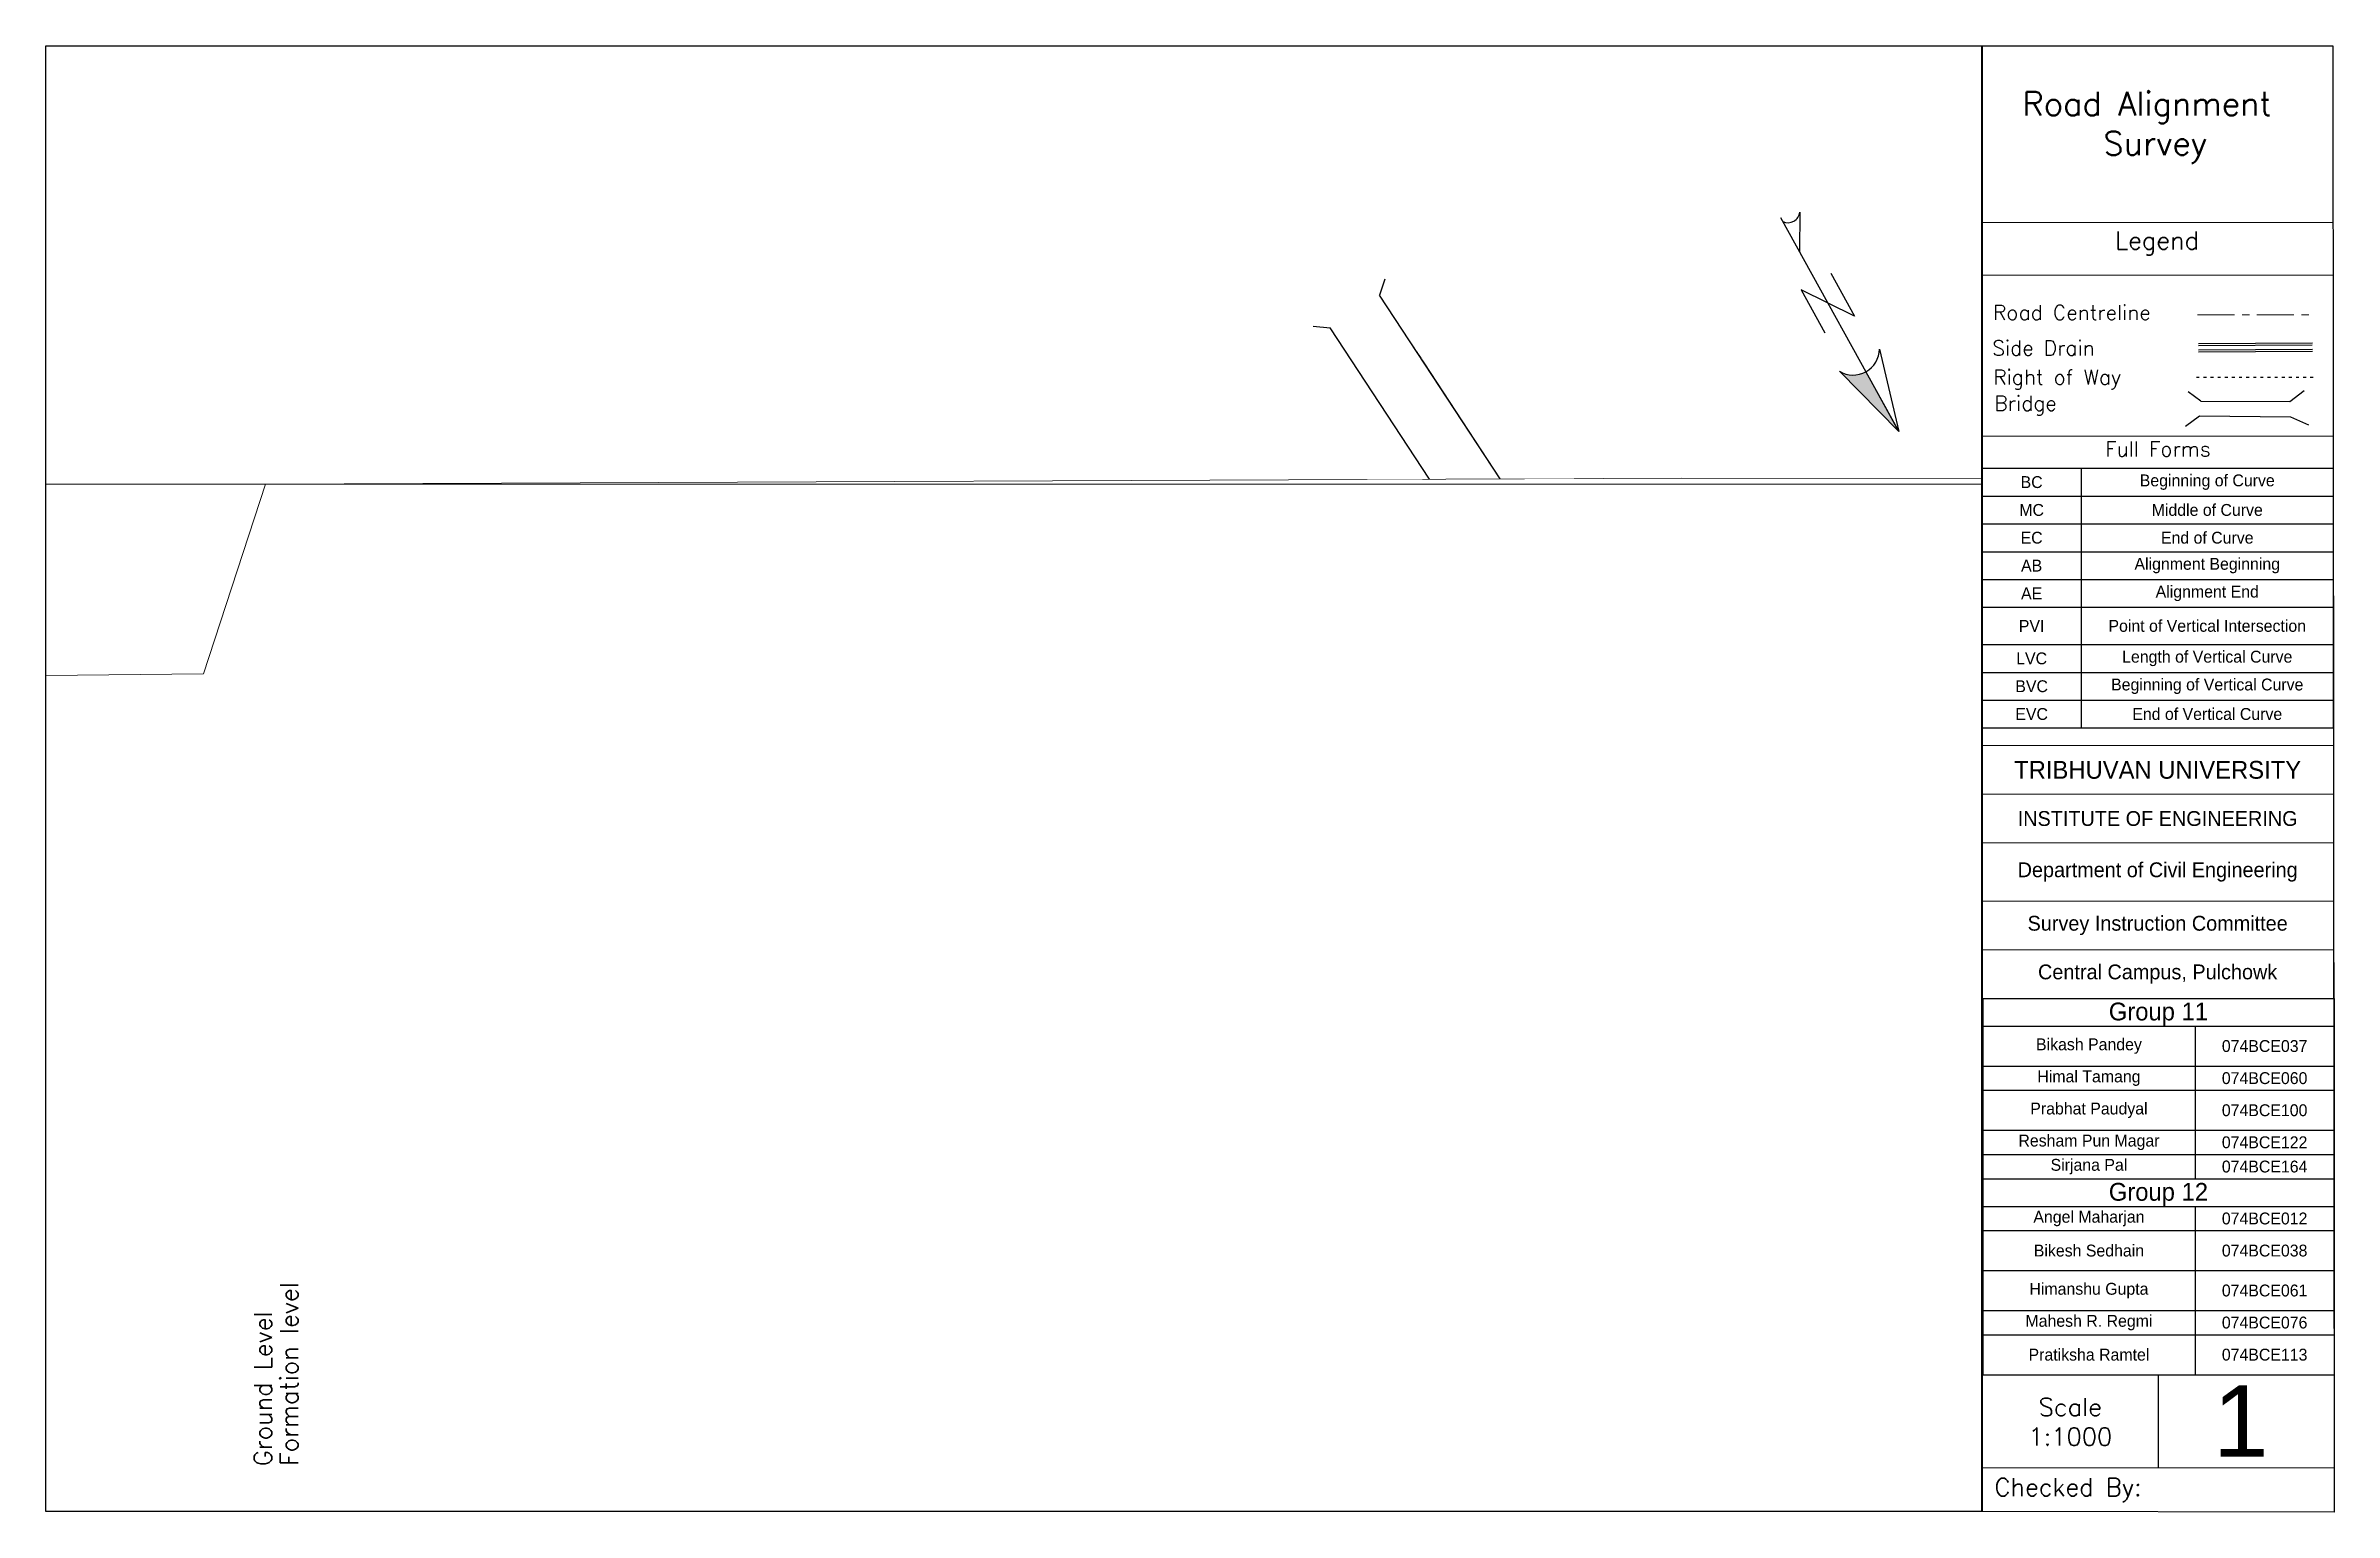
# Paper-space layout 'Sheet - (6)' of a CAD drawing. Header units: metres. Extents: x 23 to 408, y 7 to 255.
# The model-space entities are those that its viewports show. They can reach past a viewport. Long polylines and large blocks are cut down to what shows.
import ezdxf

# ---------------------------------------------------------------- set-up
doc = ezdxf.new("R2010")
doc.units = ezdxf.units.M
doc.linetypes.add('ACAD_ISO03W100', pattern=[30, 12, -18])
doc.linetypes.add('CENTER', pattern=[2, 1.25, -0.25, 0.25, -0.25])
for name, color, linetype in [('01', 7, 'Continuous'), ('C-ROAD', 7, 'Continuous'), ('C-ROAD-ASSM-BLIN', 1, 'Continuous'), ('Title Block', 7, 'Continuous')]:
    doc.layers.add(name, color=color, linetype=linetype)
doc.styles.add('Annotative', font='txt')
doc.styles.add('Legend', font='@Arial Unicode MS.shx', dxfattribs={"height": 3})
doc.styles.get("Standard").update_dxf_attribs({"font": 'simplex.shx'})

# ---------------------------------------------------------------- blocks, each defined once
blk = doc.blocks.new('*T60')
at = {"layer": 'Defpoints', "color": 8, "linetype": 'ByBlock', "lineweight": 0, "transparency": 16777216}
for p, q in [((0, 0), (59.23, 0)), ((0, 0), (0, -42.61)), ((59.23, 0), (59.23, -42.61)), ((0, -8.2), (59.23, -8.2)), ((0, -16.4), (59.23, -16.4)), ((0, -26.21), (59.23, -26.21)), ((0, -34.41), (59.23, -34.41)), ((0, -42.61), (59.23, -42.61))]:
    blk.add_line(p, q, dxfattribs=at)
at = {"layer": 'Title Block', "color": 7, "transparency": 16777216, "width": 59.1051, "attachment_point": 5}
for s, insert, char_height in [('{\\fSystem|b0|i0|c0;TRIBHUVAN UNIVERSITY', (29.61, -4.1), 3), ('{\\fSystem|b0|i0|c0;INSTITUTE OF ENGINEERING', (29.61, -12.3), 2.5), ('{\\fSystem|b0|i0|c0;Department of Civil Engineering', (29.61, -21.3), 2.5), ('{\\fSystem|b0|i0|c0;Survey Instruction Committee', (29.61, -30.31), 2.5), ('{\\fSystem|b0|i0|c0;Central Campus, Pulchowk', (29.61, -38.51), 2.5)]:
    blk.add_mtext(s, dxfattribs=dict(at, insert=insert, char_height=char_height))
blk = doc.blocks.new('*T61')
at = {"layer": 'Title Block', "color": 0, "linetype": 'ByBlock', "lineweight": -2, "transparency": 16777216}
for p, q in [((0, 0), (59.22, 0)), ((0, 0), (0, -63.41)), ((59.22, 0), (59.22, -63.41)), ((0, -4.66), (59.22, -4.66)), ((35.8, -4.66), (35.8, -30.38)), ((0, -11.4), (59.22, -11.4)), ((0, -15.48), (59.22, -15.48)), ((0, -22.21), (59.22, -22.21)), ((0, -26.3), (59.22, -26.3)), ((0, -30.38), (59.22, -30.38)), ((0, -35.05), (59.22, -35.05)), ((35.8, -35.05), (35.8, -63.41)), ((0, -39.13), (59.22, -39.13)), ((0, -45.86), (59.22, -45.86)), ((0, -52.59), (59.22, -52.59)), ((0, -56.68), (59.22, -56.68)), ((0, -63.41), (59.22, -63.41))]:
    blk.add_line(p, q, dxfattribs=at)
at = {"layer": 'Title Block', "color": 7, "transparency": 16777216}
for s, insert, char_height, width, attachment_point in [('{\\fSystem|b0|i0|c0|p0;Group 11}', (29.61, -4.6), 3, 59.1002, 8), ('{\\fSystem|b0|i0|c0|p0;Bikash Pandey}', (17.9, -8.03), 2, 35.6753, 5), ('{\\fSystem|b0|i0|c0|p0;074BCE037}', (47.51, -8.03), 2, 23.3049, 5), ('{\\fSystem|b0|i0|c0|p0;Himal Tamang}', (17.9, -13.44), 2, 35.6753, 5), ('{\\fSystem|b0|i0|c0|p0;074BCE060}', (47.51, -13.44), 2, 23.3049, 5), ('{\\fSystem|b0|i0|c0|p0;Prabhat Paudyal}', (17.9, -18.85), 2, 35.6753, 5), ('{\\fSystem|b0|i0|c0|p0;074BCE100}', (47.51, -18.85), 2, 23.3049, 5), ('{\\fSystem|b0|i0|c0|p0;Resham Pun Magar}', (17.9, -24.25), 2, 35.6753, 5), ('{\\fSystem|b0|i0|c0|p0;Sirjana Pal}', (17.9, -28.34), 2, 35.6753, 5), ('{\\fSystem|b0|i0|c0|p0;074BCE122}', (47.51, -24.25), 2, 23.3049, 5), ('{\\fSystem|b0|i0|c0|p0;074BCE164}', (47.51, -28.34), 2, 23.3049, 5), ('{\\fSystem|b0|i0|c0|p0;Group 12}', (29.61, -34.99), 3, 59.1002, 8), ('{\\fSystem|b0|i0|c0|p0;Angel Maharjan}', (17.9, -37.09), 2, 35.6753, 5), ('{\\fSystem|b0|i0|c0|p0;074BCE012}', (47.51, -37.09), 2, 23.3049, 5), ('{\\fSystem|b0|i0|c0|p0;Bikesh Sedhain}', (17.9, -42.5), 2, 35.6753, 5), ('{\\fSystem|b0|i0|c0|p0;074BCE038}', (47.51, -42.5), 2, 23.3049, 5), ('{\\fSystem|b0|i0|c0|p0;Himanshu Gupta}', (17.9, -49.23), 2, 35.6753, 5), ('{\\fSystem|b0|i0|c0|p0;074BCE061}', (47.51, -49.23), 2, 23.3049, 5), ('{\\fSystem|b0|i0|c0|p0;Mahesh R. Regmi}', (17.9, -54.63), 2, 35.6753, 5), ('{\\fSystem|b0|i0|c0|p0;074BCE076}', (47.51, -54.63), 2, 23.3049, 5), ('{\\fSystem|b0|i0|c0|p0;Pratiksha Ramtel}', (17.9, -60.04), 2, 35.6753, 5), ('{\\fSystem|b0|i0|c0|p0;074BCE113}', (47.51, -60.04), 2, 23.3049, 5)]:
    blk.add_mtext(s, dxfattribs=dict(at, insert=insert, char_height=char_height, width=width, attachment_point=attachment_point))
blk = doc.blocks.new('*T62')
at = {"layer": 'Title Block', "color": 0, "linetype": 'ByBlock', "lineweight": -2, "transparency": 16777216}
for p, q in [((0, 0), (59.19, 0)), ((0, 0), (0, -43.76)), ((16.74, 0), (16.74, -43.76)), ((59.19, 0), (59.19, -43.76)), ((0, -4.69), (59.19, -4.69)), ((0, -9.37), (59.19, -9.37)), ((0, -14.06), (59.19, -14.06)), ((0, -18.74), (59.19, -18.74)), ((0, -23.43), (59.19, -23.43)), ((0, -29.71), (59.19, -29.71)), ((0, -34.39), (59.19, -34.39)), ((0, -39.08), (59.19, -39.08)), ((0, -43.76), (59.19, -43.76))]:
    blk.add_line(p, q, dxfattribs=at)
at = {"layer": 'Title Block', "color": 7, "transparency": 16777216, "char_height": 2, "attachment_point": 5}
for s, insert, width in [('{\\fSystem|b0|i0|c0;BC', (8.37, -2.34), 16.6227), ('{\\fSystem|b0|i0|c0;Beginning of Curve', (37.97, -2.34), 42.3281), ('{\\fSystem|b0|i0|c0;MC', (8.37, -7.03), 16.6227), ('{\\fSystem|b0|i0|c0;Middle of Curve', (37.97, -7.03), 42.3281), ('{\\fSystem|b0|i0|c0;EC', (8.37, -11.71), 16.6227), ('{\\fSystem|b0|i0|c0;End of Curve', (37.97, -11.71), 42.3281), ('{\\fSystem|b0|i0|c0;AB', (8.37, -16.4), 16.6227), ('{\\fSystem|b0|i0|c0;AE', (8.37, -21.08), 16.6227), ('{\\fSystem|b0|i0|c0;Alignment End', (37.97, -21.08), 42.3281), ('{\\fSystem|b0|i0|c0;PVI', (8.37, -26.57), 16.6227), ('{\\fSystem|b0|i0|c0;Point of Vertical Intersection', (37.97, -26.57), 42.3281), ('{\\fSystem|b0|i0|c0;Length of Vertical Curve', (37.97, -32.05), 42.3281), ('{\\fSystem|b0|i0|c0;LVC', (8.37, -32.05), 16.6227), ('{\\fSystem|b0|i0|c0;BVC', (8.37, -36.74), 16.6227), ('{\\fSystem|b0|i0|c0;Beginning of Vertical Curve', (37.97, -36.74), 42.3281), ('{\\fSystem|b0|i0|c0;EVC', (8.37, -41.42), 16.6227), ('{\\fSystem|b0|i0|c0;End of Vertical Curve', (37.97, -41.42), 42.3281)]:
    blk.add_mtext(s, dxfattribs=dict(at, insert=insert, width=width))
at = {"layer": 'Title Block', "color": 7, "transparency": 16777216, "insert": (37.97, -16.4), "char_height": 2, "width": 42.3281, "attachment_point": 5, "style": 'Annotative'}
blk.add_mtext('{\\fSystem|b0|i0|c0;Alignment Beginning', dxfattribs=at)
blk = doc.blocks.new('Right Title Block')
at = {"linetype": 'CENTER', "lineweight": 20, "ltscale": 5}
blk.add_line((36.33, -45.21), (55.35, -45.21), dxfattribs=at)
for p, q in [((36.48, -50.06), (55.71, -49.92)), ((36.49, -51.13), (55.72, -50.98)), ((36.5, -50.39), (55.68, -50.27)), ((36.52, -51.46), (55.7, -51.33)), ((36.89, -59.76), (34.77, -58.16)), ((36.89, -59.76), (51.91, -59.82)), ((51.91, -59.82), (54.28, -57.97)), ((34.33, -63.98), (36.69, -62.25)), ((36.69, -62.25), (51.98, -62.38)), ((51.98, -62.38), (55.04, -63.72)), ((0, -65.67), (59.19, -65.61))]:
    blk.add_line(p, q)
at = {"linetype": 'ACAD_ISO03W100', "ltscale": 0.04}
blk.add_line((36.14, -55.73), (56.05, -55.73), dxfattribs=at)
at = {"layer": 'Title Block'}
for p, q in [((0, -29.67), (59.15, -29.61)), ((0, -38.51), (59.15, -38.45)), ((29.71, -223.83), (29.71, -239.5)), ((0.06, -239.53), (59.36, -239.48))]:
    blk.add_line(p, q, dxfattribs=at)
blk.add_lwpolyline([(0, 0.13), (59.12, 0.13), (59.37, -247.01), (0, -246.88)], close=True, dxfattribs=at)
for name, p in [('*T62', (0, -71.07)), ('*T60', (0, -117.81)), ('*T61', (0.13, -160.42))]:
    blk.add_blockref(name, p)
at = {"insert": (29.65, -67.82), "char_height": 2.5, "width": 59.1964, "attachment_point": 5, "style": 'Legend'}
blk.add_mtext('{\\Fsimplex|c0;Full Forms}', dxfattribs=at)
at = {"layer": 'Title Block', "attachment_point": 5}
for s, insert, char_height, width in [('Road Alignment  Survey', (29.2, -13.62), 4, 58.389), ('Legend', (29.52, -33.17), 3, 58.8595)]:
    blk.add_mtext(s, dxfattribs=dict(at, insert=insert, char_height=char_height, width=width))
at = {"layer": 'Title Block', "style": 'Legend'}
for s, insert, char_height, width, attachment_point in [('{\\Fsimplex|c0;Road Centreline}', (1.87, -43.56), 2.5, 32.2908, 1), ('{\\Fsimplex|c0;Side Drain}', (1.74, -49.55), 2.5, 30.8869, 1), ('{\\Fsimplex|c0;Right of Way}', (1.91, -54.45), 2.5, 26.8579, 1), ('{\\Fsimplex|c0;Bridge}', (2.1, -58.86), 2.5, 27.6234, 1), ('{\\Fsimplex|c0;Scale\\P1:1000}', (14.89, -231.77), 3, 29.6479, 5)]:
    blk.add_mtext(s, dxfattribs=dict(at, insert=insert, char_height=char_height, width=width, attachment_point=attachment_point))
at = {"layer": 'Title Block', "lineweight": 5, "insert": (0.06, -243.27), "char_height": 3, "width": 59.3033, "attachment_point": 4, "style": 'Annotative'}
blk.add_mtext('{\\Fsimplex|c0; Checked By: }', dxfattribs=at)
blk = doc.blocks.new('*U67')
at = {"linetype": 'ByBlock', "lineweight": -2}
blk.add_hatch(color=0, dxfattribs=at).paths.add_polyline_path([(0.2065, -0.3732), (0.1104, -0.1995, -0.269143), (0.0337, -0.198)])
at = {"color": 0, "linetype": 'ByBlock', "lineweight": -2}
for points in [[(-0.1376, 0.2488), (0.2065, -0.3732)], [(0.0091, 0.0863), (0.0779, -0.0381), (-0.0779, 0.0381), (-0.0091, -0.0863)]]:
    blk.add_lwpolyline(points, dxfattribs=at)
for points in [[(-0.1308, 0.2363, 0.5), (-0.081, 0.2639), (-0.0826, 0.1493)], [(0.0337, -0.198, 0.580323), (0.1498, -0.1337), (0.2065, -0.3732), (0.0337, -0.198), (0.2065, -0.3732), (0.1101, -0.199)]]:
    blk.add_lwpolyline(points, format="xyb", dxfattribs=at)

msp = doc.modelspace()

# ---------------------------------------------------------------- linework, layer by layer
at = {"layer": 'C-ROAD'}
for p, q in [((627279.82, 3063217.18, 1304.36), (627281.87, 3063219.13, 1306.41)), ((627269.85, 3063216.42, 1304.36), (627267.52, 3063218.04, 1306.41)), ((627279.82, 3063217.18, 1304.36), (627284.89, 3063150.37, 1304.36)), ((627272.86, 3063147.66, 1302.31), (627274.91, 3063149.61, 1304.36)), ((627287.21, 3063148.75, 1302.31), (627284.89, 3063150.37, 1304.36))]:
    msp.add_line(p, q, dxfattribs=at)

# ---------------------------------------------------------------- texts
at = {"layer": 'C-ROAD', "char_height": 3, "attachment_point": 1, "rotation": 90}
for s, width, heights, insert in [('Formation level', 32.47, [0], (628753.93, 3062748.13)), ('Ground Level', 31.7646, [0.2], (628749.51, 3062748.09))]:
    msp.add_mtext_dynamic_manual_height_columns(s, width=width, gutter_width=1, heights=heights, dxfattribs=dict(at, insert=insert))

# ---------------------------------------------------------------- wipeouts: each hides what was drawn before it
msp.add_wipeout([(628970.26, 3062801.75), (628970.65, 3062798.63), (628972.54, 3062794.84), (628971.88, 3062791.99), (628977.31, 3062789.57), (628979.26, 3062791.46), (628979.29, 3062791.55), (628979.25, 3062799.39), (628975.85, 3062803.82)]).dxf.layer = 'C-ROAD'

# ---------------------------------------------------------------- next in the draw order: wipeouts: each hides what was drawn before it
for points, z in [([(627270.28, 3063216.46), (627274.69, 3063149.6), (627260.24, 3063182.62), (627262.93, 3063211.56)], 1304.36), ([(627280.55, 3063217.23), (627285.62, 3063150.43), (627300.86, 3063195.73), (627287.54, 3063214.73)], 1304.94)]:
    msp.add_wipeout(points).translate(0, 0, z).dxf.layer = 'C-ROAD'

# ---------------------------------------------------------------- next in the draw order: linework, layer by layer
at = {"layer": 'C-ROAD'}
msp.add_line((627269.85, 3063216.42, 1304.36), (627274.91, 3063149.61, 1304.36), dxfattribs=at)

psp = doc.layouts.new('Sheet - (6)')

# ---------------------------------------------------------------- linework, layer by layer
psp.add_lwpolyline([(22.69, 254.61), (349.05, 254.61), (349.05, 7.59), (22.69, 7.59)], close=True)
at = {"layer": '01', "color": 7, "lineweight": 0}
psp.add_lwpolyline([(22.69, 254.61), (22.69, 148.47), (49.26, 148.78), (59.7, 180.71), (298.45, 181.76), (349.05, 181.6), (349.05, 254.61)], close=True, dxfattribs=at)

# ---------------------------------------------------------------- block references
psp.add_blockref('Right Title Block', (349.04, 254.47))
at = {"layer": 'C-ROAD-ASSM-BLIN', "color": 7, "xscale": 58.04296875, "yscale": 58.04296875, "zscale": 58.04296875}
psp.add_blockref('*U67', (323.06, 211.25), dxfattribs=at)

# ---------------------------------------------------------------- texts
at = {"insert": (378.69, 28.84), "char_height": 12, "width": 29.5369, "attachment_point": 1, "style": 'Legend'}
psp.add_mtext('  1', dxfattribs=at)

# ---------------------------------------------------------------- viewports
at = {"layer": 'Defpoints', "color": 7, "view_target_point": (627334.19, 3063129.42), "view_twist_angle": 208.9549}
vp = psp.add_viewport(center=(185.87, 201.54), size=(326.36, 106.1393), view_center_point=(0, 0), view_height=106.1393, status=3, dxfattribs=at)
vp.dxf.flags = 0x10000  # cut along an outline
vp.dxf.clipping_boundary_handle = psp.add_lwpolyline([(22.69, 254.61), (22.69, 148.47), (49.26, 148.78), (59.7, 180.71), (298.45, 181.76), (349.05, 181.6), (349.05, 254.61)], format="xyb", close=True, dxfattribs={"invisible": 1}).dxf.handle
at = {"layer": 'Defpoints', "view_target_point": (628850.37, 3062805.87)}
psp.add_viewport(center=(185.87, 94.15), size=(326.36, 173.1113), view_center_point=(27.22, 21.16), view_height=173.1113, dxfattribs=at).dxf.unprotected_set("ltscale", 0)

doc.saveas('drawing.dxf')
